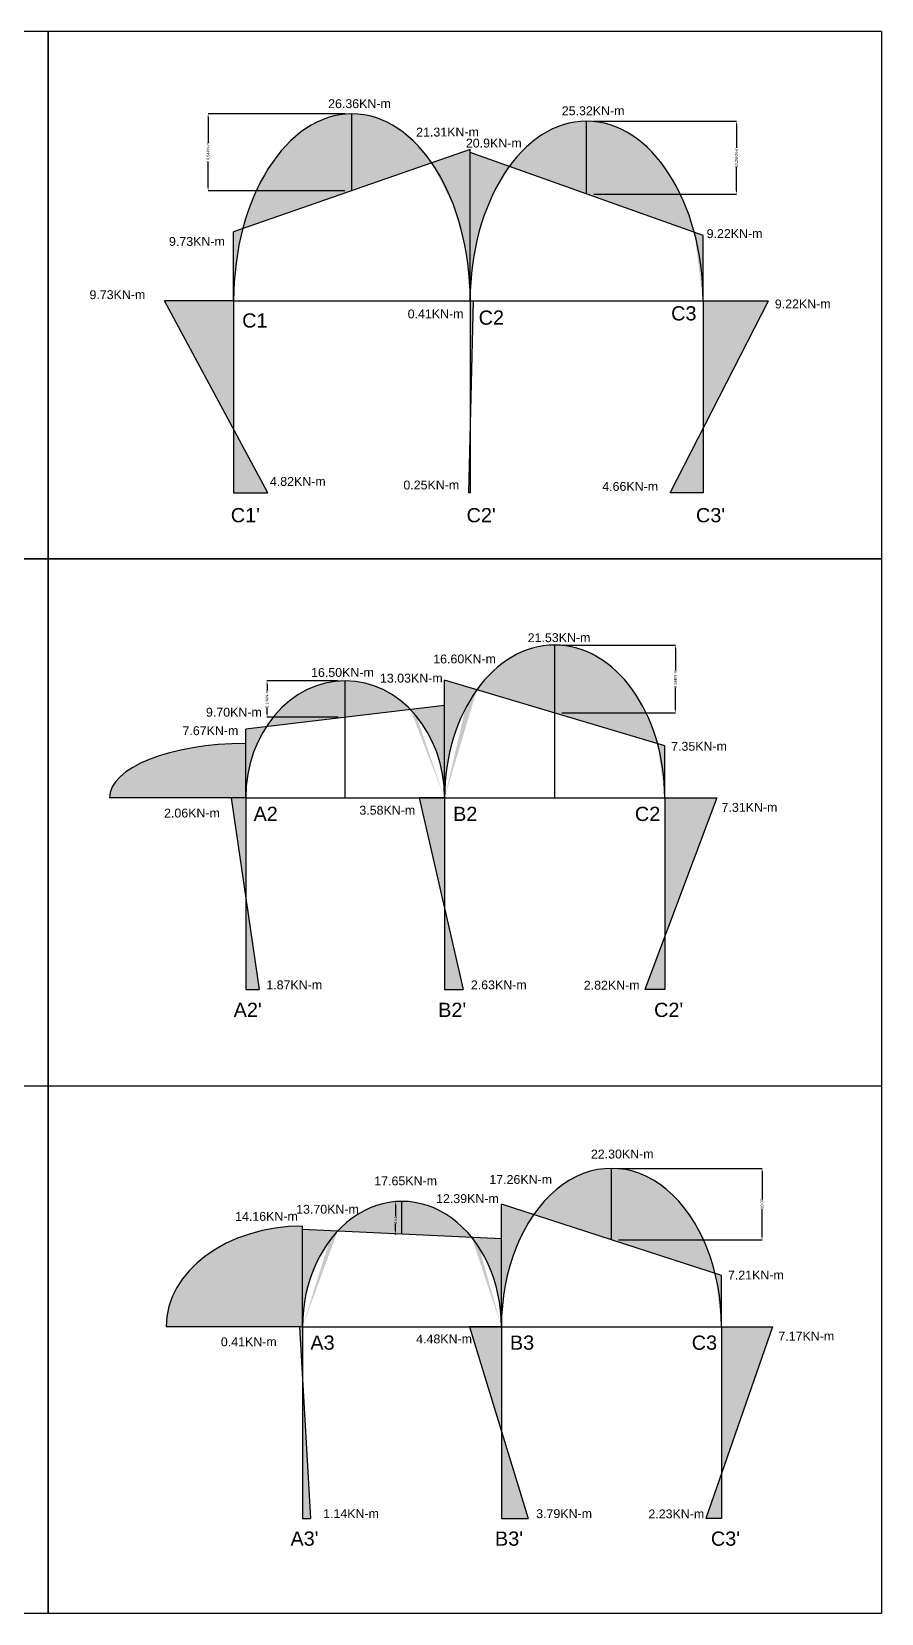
# Model space of a CAD drawing. Header units: millimetres. Extents: x 0 to 1679650, y -107560 to 692040.
# Drawn here: x 75785 to 87750, y 117623 to 139898 of the extents above; entities that cross this region are included whole.
import ezdxf

# ---------------------------------------------------------------- set-up
doc = ezdxf.new("R2010")
doc.units = ezdxf.units.MM
doc.styles.get("Standard").update_dxf_attribs({"font": 'arial.ttf'})
doc.dimstyles.new('ISO-25', dxfattribs={"dimtxt": 40, "dimasz": 50, "dimexe": 1.25, "dimexo": 100, "dimtad": 0, "dimdec": 0, "dimtxsty": 'Standard', "dimcen": 2.5, "dimadec": 0, "dimazin": 0, "dimtfac": 1, "dimtdec": 0, "dimtmove": 0, "dimatfit": 3, "dimfxl": 1, "dimarcsym": 0})

# ---------------------------------------------------------------- blocks, each defined once
blk = doc.blocks.new('*D98')
at = {"color": 0, "lineweight": -2, "transparency": 16777216}
for p, q in [((84050.00000000003, 123890.0000000001), (86071.25000000012, 123890.0000000001)), ((86070.00000000012, 123840.0000000001), (86070.00000000012, 123452.9820941338)), ((86070.00000000012, 122933.5000000001), (86070.00000000012, 123320.5179058664)), ((84050.00000000003, 122883.5000000001), (86071.25000000012, 122883.5000000001))]:
    blk.add_line(p, q, dxfattribs=at)
at = {"color": 0, "transparency": 16777216}
for points in [[(86061.66666666679, 123840.0000000001), (86078.33333333344, 123840.0000000001), (86070.00000000012, 123890.0000000001)], [(86061.66666666679, 122933.5000000001), (86078.33333333344, 122933.5000000001), (86070.00000000012, 122883.5000000001)]]:
    blk.add_solid(points, dxfattribs=at)
at = {"layer": 'Defpoints', "color": 0, "transparency": 16777216}
for p in [(83950.00000000003, 123890.0000000001), (83950.00000000003, 122883.5000000001), (86070.00000000012, 122883.5000000001)]:
    blk.add_point(p, dxfattribs=at)
at = {"color": 0, "transparency": 16777216, "insert": (86070.00000000015, 123386.75), "char_height": 40, "attachment_point": 5, "rotation": 90}
blk.add_mtext('10.07', dxfattribs=at)
blk = doc.blocks.new('*D99')
at = {"color": 0, "lineweight": -2, "transparency": 16777216}
for p, q in [((80900.00000000003, 123425.0000000001), (80908.74999999997, 123425.0000000001)), ((80909.99999999997, 123375.0000000001), (80909.99999999997, 123209.5199522511)), ((80900.00000000003, 122964.5000000001), (80908.74999999997, 122964.5000000001)), ((80909.99999999997, 123014.5000000001), (80909.99999999997, 123110.480047749))]:
    blk.add_line(p, q, dxfattribs=at)
at = {"color": 0, "transparency": 16777216}
for points in [[(80901.66666666664, 123375.0000000001), (80918.3333333333, 123375.0000000001), (80909.99999999997, 123425.0000000001)], [(80901.66666666664, 123014.5000000001), (80918.3333333333, 123014.5000000001), (80909.99999999997, 122964.5000000001)]]:
    blk.add_solid(points, dxfattribs=at)
at = {"layer": 'Defpoints', "color": 0, "transparency": 16777216}
for p in [(81000.00000000003, 123425.0000000001), (80909.99999999997, 122964.5000000001), (81000.00000000003, 122964.5000000001)]:
    blk.add_point(p, dxfattribs=at)
at = {"color": 0, "transparency": 16777216, "insert": (80910, 123160), "char_height": 40, "attachment_point": 5, "rotation": 90}
blk.add_mtext('4.61', dxfattribs=at)
blk = doc.blocks.new('*D104')
at = {"color": 0, "lineweight": -2, "transparency": 16777216}
for p, q in [((80100.12305415727, 130756.2247625247), (79098.75000000015, 130756.2247625247)), ((79100.00000000015, 130706.2247625247), (79100.00000000015, 130622.9101308739)), ((79100.00000000015, 130292.7247625247), (79100.00000000015, 130376.0393941754)), ((80100.12305415727, 130242.7247625247), (79098.75000000015, 130242.7247625247))]:
    blk.add_line(p, q, dxfattribs=at)
at = {"color": 0, "transparency": 16777216}
for points in [[(79091.66666666682, 130706.2247625247), (79108.33333333347, 130706.2247625247), (79100.00000000015, 130756.2247625247)], [(79091.66666666682, 130292.7247625247), (79108.33333333347, 130292.7247625247), (79100.00000000015, 130242.7247625247)]]:
    blk.add_solid(points, dxfattribs=at)
at = {"layer": 'Defpoints', "color": 0, "transparency": 16777216}
for p in [(79100.00000000015, 130756.2247625247), (80200.12305415727, 130756.2247625247), (80200.12305415727, 130242.7247625247)]:
    blk.add_point(p, dxfattribs=at)
at = {"color": 0, "transparency": 16777216, "insert": (79100.00000000017, 130499.4747625247), "char_height": 40, "attachment_point": 5, "rotation": 90}
blk.add_mtext('5.14KN-m', dxfattribs=at)
blk = doc.blocks.new('*D105')
at = {"color": 0, "lineweight": -2, "transparency": 16777216}
for p, q in [((83250.12305415727, 131259.2247625247), (84851.25000000015, 131259.2247625247)), ((84850.00000000015, 131209.2247625247), (84850.00000000015, 130904.9101308739)), ((84850.00000000015, 130353.7247625247), (84850.00000000015, 130658.0393941754)), ((83250.12305415727, 130303.7247625247), (84851.25000000015, 130303.7247625247))]:
    blk.add_line(p, q, dxfattribs=at)
at = {"color": 0, "transparency": 16777216}
for points in [[(84841.66666666682, 131209.2247625247), (84858.33333333347, 131209.2247625247), (84850.00000000015, 131259.2247625247)], [(84841.66666666682, 130353.7247625247), (84858.33333333347, 130353.7247625247), (84850.00000000015, 130303.7247625247)]]:
    blk.add_solid(points, dxfattribs=at)
at = {"layer": 'Defpoints', "color": 0, "transparency": 16777216}
for p in [(83150.12305415727, 131259.2247625247), (84850.00000000015, 131259.2247625247), (83150.12305415727, 130303.7247625247)]:
    blk.add_point(p, dxfattribs=at)
at = {"color": 0, "transparency": 16777216, "insert": (84850.00000000017, 130781.4747625247), "char_height": 40, "attachment_point": 5, "rotation": 90}
blk.add_mtext('9.56KN-m', dxfattribs=at)
blk = doc.blocks.new('*D106')
at = {"color": 0, "lineweight": -2, "transparency": 16777216}
for p, q in [((80195.00000000003, 138741.0000000001), (78268.75000000015, 138741.0000000001)), ((78270.00000000015, 138691.0000000001), (78270.00000000015, 138336.0915757163)), ((78270.00000000015, 137707.0000000001), (78270.00000000015, 138061.9084242838)), ((80195.00000000003, 137657.0000000001), (78268.75000000015, 137657.0000000001))]:
    blk.add_line(p, q, dxfattribs=at)
at = {"color": 0, "transparency": 16777216}
for points in [[(78261.66666666682, 138691.0000000001), (78278.33333333347, 138691.0000000001), (78270.00000000015, 138741.0000000001)], [(78261.66666666682, 137707.0000000001), (78278.33333333347, 137707.0000000001), (78270.00000000015, 137657.0000000001)]]:
    blk.add_solid(points, dxfattribs=at)
at = {"layer": 'Defpoints', "color": 0, "transparency": 16777216}
for p in [(80295.00000000003, 138741.0000000001), (78270.00000000015, 137657.0000000001), (80295.00000000003, 137657.0000000001)]:
    blk.add_point(p, dxfattribs=at)
at = {"color": 0, "transparency": 16777216, "insert": (78270.00000000017, 138199), "char_height": 40, "attachment_point": 5, "rotation": 90}
blk.add_mtext('10.84KN-m', dxfattribs=at)
blk = doc.blocks.new('*D107')
at = {"color": 0, "lineweight": -2, "transparency": 16777216}
for p, q in [((83699.99999987592, 138637.0000000001), (85711.25000000015, 138637.0000000001)), ((85710.00000000015, 138587.0000000001), (85710.00000000015, 138261.0915757384)), ((85710.00000000015, 137661.0000000443), (85710.00000000015, 137986.9084243059)), ((83699.99999987592, 137611.0000000443), (85711.25000000015, 137611.0000000443))]:
    blk.add_line(p, q, dxfattribs=at)
at = {"color": 0, "transparency": 16777216}
for points in [[(85701.66666666682, 138587.0000000001), (85718.33333333347, 138587.0000000001), (85710.00000000015, 138637.0000000001)], [(85701.66666666682, 137661.0000000443), (85718.33333333347, 137661.0000000443), (85710.00000000015, 137611.0000000443)]]:
    blk.add_solid(points, dxfattribs=at)
at = {"layer": 'Defpoints', "color": 0, "transparency": 16777216}
for p in [(83599.99999987592, 138637.0000000001), (83599.99999987592, 137611.0000000443), (85710.00000000015, 137611.0000000443)]:
    blk.add_point(p, dxfattribs=at)
at = {"color": 0, "transparency": 16777216, "insert": (85710.00000000017, 138124.0000000221), "char_height": 40, "attachment_point": 5, "rotation": 90}
blk.add_mtext('10.26KN-m', dxfattribs=at)

msp = doc.modelspace()

# ---------------------------------------------------------------- hatches: boundary and pattern name
at = {"true_color": 0xf27172}
h = msp.add_hatch(color=11, dxfattribs=at)
h.dxf.hatch_style = 1
h.paths.add_polyline_path([(78630, 134299.4329896907), (78630, 133405), (79112, 133405)])
h.paths.add_polyline_path([(78630, 136105), (77657, 136105), (78630, 134299.4329896907)])
edge = h.paths.add_edge_path()
edge.add_line((78759.14934356045, 137122.9113933463), (78630, 137078))
edge.add_line((78630, 137078), (78630, 136105))
edge.add_ellipse((80295, 136105), major_axis=(0, -2636), ratio=0.631638846737481, start_angle=247.2843766446892, end_angle=270, ccw=False)
edge = h.paths.add_edge_path()
edge.add_ellipse((80295, 136105), major_axis=(0, -2636), ratio=0.631638846737481, start_angle=180, end_angle=247.284376644689)
edge.add_line((78759.14934356045, 137122.9113933462), (80295, 137657))
edge.add_line((80295, 137657), (80295, 138741))
h.paths.add_polyline_path([(81420.0224455912, 138048.22402162), (81301.5239354276, 138204.8133834027), (81174.37529587133, 138343.3568181809), (81039.6692502502, 138462.6636750471), (80898.5634707105, 138561.7086234422), (80752.27062911043, 138639.6404649107), (80602.04797524252, 138695.7894483529), (80449.18653195084, 138729.673025908), (80295, 138741), (80295, 137657)])
edge = h.paths.add_edge_path()
edge.add_line((81960, 138195), (81960, 138236))
edge.add_line((81960, 138236), (81420.0224455912, 138048.22402162))
edge.add_ellipse((80295, 136105), major_axis=(0, -2636), ratio=0.631638846737481, start_angle=131.5557712024667, end_angle=137.4923099456766, ccw=False)
edge.add_ellipse((80295, 136105), major_axis=(0, -2636), ratio=0.631638846737481, start_angle=125.61923245925769, end_angle=131.5557712024667, ccw=False)
edge.add_ellipse((80295, 136105), major_axis=(0, -2636), ratio=0.631638846737481, start_angle=119.6826937160468, end_angle=125.61923245925769, ccw=False)
edge.add_ellipse((80295, 136105), major_axis=(0, -2636), ratio=0.631638846737481, start_angle=113.74615497283861, end_angle=119.6826937160468, ccw=False)
edge.add_ellipse((80295, 136105), major_axis=(0, -2636), ratio=0.631638846737481, start_angle=107.80961622962721, end_angle=113.74615497283861, ccw=False)
edge.add_ellipse((80295, 136105), major_axis=(0, -2636), ratio=0.631638846737481, start_angle=101.87307748641848, end_angle=107.80961622962721, ccw=False)
edge.add_ellipse((80295, 136105), major_axis=(0, -2636), ratio=0.631638846737481, start_angle=95.93653874320802, end_angle=101.87307748641848, ccw=False)
edge.add_ellipse((80295, 136105), major_axis=(0, -2636), ratio=0.631638846737481, start_angle=90, end_angle=95.93653874320802, ccw=False)
edge.add_line((81960, 136105), (81960, 138195))
edge = h.paths.add_edge_path()
edge.add_line((82511.33947549592, 137998.6693575063), (81960, 138195))
edge.add_line((81960, 138195), (81960, 136105))
edge.add_ellipse((83600, 136105), major_axis=(0, -2532), ratio=0.6477093206951027, start_angle=221.5916628502514, end_angle=270, ccw=False)
h.paths.add_polyline_path([(83600, 138637), (83430.23397585728, 138623.3975952778), (83262.29198502298, 138582.7365307276), (83097.97846267023, 138515.4536849088), (82939.05885827169, 138422.2719713285), (82787.24066691211, 138304.192571172), (82644.15508328585, 138162.4841762169), (82511.33947549592, 137998.6693575063), (83600, 137611)])
h.paths.add_polyline_path([(84718.42730408907, 137956.8595643402), (84583.66101393287, 138130.9924154396), (84437.59996985448, 138281.8620839421), (84281.92129794424, 138407.7362293809), (84118.41255739711, 138507.1695189862), (83948.95121510704, 138579.0202235221), (83775.48308790871, 138622.4633270375), (83600, 138637), (83600, 137611), (85115.90266618488, 137071.1907578951), (85040.23666341807, 137316.0715106673), (84948.03333887825, 137547.0462993916), (84840.35140470989, 137761.4629874437)])
edge = h.paths.add_edge_path()
edge.add_line((85240, 137027), (85115.90266618488, 137071.1907578951))
edge.add_ellipse((83600, 136105), major_axis=(0, -2532), ratio=0.6477093206951027, start_angle=90, end_angle=112.43232516029511, ccw=False)
edge.add_line((85240, 136105), (85240, 137027))
h.paths.add_polyline_path([(86162, 136105), (85240, 136105), (85240, 134311.4841498559)])
h.paths.add_polyline_path([(85240, 134311.4841498559), (84774, 133405), (85240, 133405)])
h.paths.add_polyline_path([(82001, 136105), (81960, 136105), (81960, 134427.7272727273)])
h.paths.add_polyline_path([(81960, 134427.7272727273), (81935, 133405), (81960, 133405)])
h = msp.add_hatch(color=11, dxfattribs=at)
h.dxf.hatch_style = 1
edge = h.paths.add_edge_path()
edge.add_ellipse((78800.12305415724, 129106.2247625246), major_axis=(-1920, 7.275957614183426e-12), ratio=0.3994791666666704, start_angle=270, end_angle=359.9999999999984)
edge.add_line((76880.12305415724, 129106.2247625246), (78800.12305415724, 129106.2247625246))
edge.add_line((78800.12305415724, 129106.2247625246), (78800.12305415724, 129873.2247625246))
edge = h.paths.add_edge_path()
edge.add_line((79089.3933134015, 130110.6272612133), (78800.12305415724, 130076.2247625246))
edge.add_line((78800.12305415724, 130076.2247625246), (78800.12305415724, 129106.2247625246))
edge.add_ellipse((80200.12305415724, 129106.2247625246), major_axis=(0, -1650), ratio=0.8484848484848485, start_angle=232.5023573544122, end_angle=270, ccw=False)
edge = h.paths.add_edge_path()
edge.add_line((80200.12305415724, 130242.7247625246), (80200.12305415724, 130756.2247625246))
edge.add_ellipse((80200.12305415724, 129106.2247625246), major_axis=(0, -1650), ratio=0.8484848484848485, start_angle=180, end_angle=232.5023573544122)
edge.add_line((79089.3933134015, 130110.6272612133), (80200.12305415724, 130242.7247625246))
edge = h.paths.add_edge_path()
edge.add_ellipse((80200.12305415724, 129106.2247625246), major_axis=(0, -1650), ratio=0.8484848484848485, start_angle=139.0219623271984, end_angle=180)
edge.add_line((80200.12305415724, 130756.2247625246), (80200.12305415724, 130242.7247625246))
edge.add_line((80200.12305415724, 130242.7247625246), (81118.20061925701, 130351.9104158026))
edge = h.paths.add_edge_path()
edge.add_line((81600.12305415724, 130409.2247625246), (81118.20061925701, 130351.9104158026))
edge.add_ellipse((80200.12305415724, 129106.2247625246), major_axis=(0, -1650), ratio=0.8484848484848485, start_angle=90, end_angle=139.0219623271975, ccw=False)
edge.add_line((81600.12305415724, 129106.2247625246), (81600.12305415724, 130409.2247625246))
edge = h.paths.add_edge_path()
edge.add_ellipse((83150.12305415724, 129106.2247625246), major_axis=(0, -2153.000000000007), ratio=0.7199256850905689, start_angle=224.9338021821047, end_angle=270, ccw=False)
edge.add_line((82055.37457786978, 130630.383582062), (81600.12305415724, 130766.2247625246))
edge.add_line((81600.12305415724, 130766.2247625246), (81600.12305415724, 129106.2247625246))
edge = h.paths.add_edge_path()
edge.add_ellipse((83150.12305415724, 129106.2247625246), major_axis=(0, -2153.000000000007), ratio=0.7199256850905689, start_angle=180, end_angle=224.9338021821036)
edge.add_line((82055.37457786978, 130630.383582062), (83150.12305415724, 130303.7247625246))
edge.add_line((83150.12305415724, 130303.7247625246), (83150.12305415724, 131259.2247625247))
edge = h.paths.add_edge_path()
edge.add_ellipse((83150.12305415724, 129106.2247625246), major_axis=(0, -2153.000000000007), ratio=0.7199256850905689, start_angle=110.8185328911968, end_angle=180)
edge.add_line((83150.12305415724, 131259.2247625247), (83150.12305415724, 130303.7247625247))
edge.add_line((83150.12305415724, 130303.7247625246), (84598.92473929725, 129871.4210338941))
edge = h.paths.add_edge_path()
edge.add_line((84700.12305415724, 129841.2247625246), (84598.92473929725, 129871.4210338941))
edge.add_ellipse((83150.12305415724, 129106.2247625246), major_axis=(0, -2153.000000000007), ratio=0.7199256850905689, start_angle=90, end_angle=110.8185328911967, ccw=False)
edge.add_line((84700.12305415724, 129106.2247625247), (84700.12305415724, 129841.2247625247))
h.paths.add_polyline_path([(85431.12305415724, 129106.2247625246), (84700.12305415724, 129106.2247625246), (84700.12305415724, 127157.8535877961)])
h.paths.add_polyline_path([(84700.12305415724, 127157.8535877961), (84418.12305415724, 126406.2247625246), (84700.12305415724, 126406.2247625246)])
h.paths.add_polyline_path([(78800.12305415724, 129106.2247625246), (78594.12305415724, 129106.2247625246), (78800.12305415724, 127690.9575869521)])
h.paths.add_polyline_path([(78800.12305415724, 127690.9575869521), (78800.12305415724, 126406.2247625246), (78987.12305415724, 126406.2247625246)])
h.paths.add_polyline_path([(81600.12305415724, 127549.7030233942), (81600.12305415724, 126406.2247625246), (81863.12305415724, 126406.2247625246)])
h.paths.add_polyline_path([(81600.12305415724, 129106.2247625246), (81242.12305415724, 129106.2247625246), (81600.12305415724, 127549.7030233942)])
h = msp.add_hatch(color=11, dxfattribs=at)
h.dxf.hatch_style = 1
edge = h.paths.add_edge_path()
edge.add_ellipse((79600, 121660), major_axis=(-1920, 0), ratio=0.7375, start_angle=270, end_angle=360)
edge.add_line((77680, 121660), (79600, 121660))
edge.add_line((79600, 121660), (79600, 123076))
edge = h.paths.add_edge_path()
edge.add_ellipse((81000, 121660), major_axis=(0, -1765), ratio=0.7932011331444759, start_angle=580.2636766334035, end_angle=630, ccw=False)
edge.add_line((80095.17139480631, 123006.8330526001), (79600, 123030))
edge.add_line((79600, 123030), (79600, 121660))
edge = h.paths.add_edge_path()
edge.add_ellipse((81000, 121660), major_axis=(0, -1765), ratio=0.7932011331444759, start_angle=540, end_angle=580.2636766334036)
edge.add_line((80095.17139480631, 123006.8330526001), (81000, 122964.5))
edge.add_line((81000, 122964.5), (81000, 123425))
edge = h.paths.add_edge_path()
edge.add_ellipse((81000, 121660), major_axis=(0, -1765), ratio=0.7932011331444759, start_angle=495.4857259996443, end_angle=540)
edge.add_line((81000, 123425), (81000, 122964.5))
edge.add_line((81000, 122964.5), (81981.52170679017, 122918.5788058609))
edge = h.paths.add_edge_path()
edge.add_line((82400, 122899), (81981.52170679017, 122918.5788058609))
edge.add_ellipse((81000, 121660), major_axis=(0, -1765), ratio=0.7932011331444759, start_angle=450, end_angle=495.4857259996443, ccw=False)
edge.add_line((82400, 121660), (82400, 122899))
edge = h.paths.add_edge_path()
edge.add_line((82855.10461917688, 123238.4580186217), (82400, 123386))
edge.add_line((82400, 123386), (82400, 121660))
edge.add_ellipse((83950, 121660), major_axis=(0, -2230), ratio=0.695067264573991, start_angle=584.9414734818803, end_angle=630, ccw=False)
edge = h.paths.add_edge_path()
edge.add_ellipse((83950, 121660), major_axis=(0, -2230), ratio=0.695067264573991, start_angle=540, end_angle=584.9414734818803)
edge.add_line((82855.10461917688, 123238.4580186217), (83950, 122883.5))
edge.add_line((83950, 122883.5), (83950, 123890))
edge = h.paths.add_edge_path()
edge.add_ellipse((83950, 121660), major_axis=(0, -2230), ratio=0.695067264573991, start_angle=469.6610794773607, end_angle=540)
edge.add_line((83950, 123890), (83950, 122883.5))
edge.add_line((83950, 122883.5), (85409.63393583978, 122410.2960949939))
edge = h.paths.add_edge_path()
edge.add_line((85500, 122381), (85409.63393583978, 122410.2960949939))
edge.add_ellipse((83950, 121660), major_axis=(0, -2230), ratio=0.695067264573991, start_angle=450, end_angle=469.6610794773607, ccw=False)
edge.add_line((85500, 121660), (85500, 122381))
h.paths.add_polyline_path([(86217, 121660), (85500, 121660), (85500, 119600.5319148936)])
h.paths.add_polyline_path([(85500, 119600.5319148936), (85277, 118960), (85500, 118960)])
h.paths.add_polyline_path([(82400, 120197.3639661427), (82400, 118960), (82779, 118960)])
h.paths.add_polyline_path([(82400, 121660), (81952, 121660), (82400, 120197.3639661427)])
h.paths.add_polyline_path([(79600, 120945.8064516129), (79600, 118960), (79714, 118960)])
h.paths.add_polyline_path([(79600, 121660), (79559, 121660), (79600, 120945.8064516129)])

# ---------------------------------------------------------------- linework, layer by layer
for p, q in [((87750, 139897.8125), (64290, 139897.8125)), ((80295, 137657), (80295, 138741)), ((83600, 137611), (83600, 138637)), ((81960, 138236), (78630, 137078)), ((81960, 136105), (81960, 138236)), ((85240, 137027), (81960, 138195)), ((78630, 136105), (78630, 137078)), ((85240, 136105), (85240, 137027)), ((78630, 136105), (77657, 136105)), ((79112, 133405), (77657, 136105)), ((78630, 136105), (85240, 136105)), ((78630, 136105), (78630, 133405)), ((82001, 136105), (81935, 133405)), ((81960, 136105), (81960, 133405)), ((81960, 136105), (82001, 136105)), ((84774, 133405), (86162, 136105)), ((85240, 136105), (85240, 133405)), ((85240, 136105), (86162, 136105)), ((78630, 133405), (79112, 133405)), ((81960, 133405), (81935, 133405)), ((85240, 133405), (84774, 133405)), ((83150.12305415724, 129106.2247625246), (83150.12305415724, 131259.2247625247)), ((80200.12305415724, 129106.2247625246), (80200.12305415724, 130756.2247625246)), ((81600.12305415724, 129106.2247625246), (81600.12305415724, 130766.2247625246)), ((84700.12305415724, 129841.2247625246), (81600.12305415724, 130766.2247625246)), ((81600.12305415724, 130409.2247625246), (78800.12305415724, 130076.2247625246)), ((78800.12305415724, 129106.2247625246), (78800.12305415724, 130076.2247625246)), ((84700.12305415724, 129106.2247625246), (84700.12305415724, 129841.2247625246)), ((78800.12305415724, 129106.2247625246), (76880.12305415724, 129106.2247625246)), ((78800.12305415724, 129106.2247625246), (78594.12305415724, 129106.2247625246)), ((78594.12305415724, 129106.2247625246), (78987.12305415724, 126406.2247625246)), ((78800.12305415724, 129106.2247625246), (84700.12305415724, 129106.2247625246)), ((78800.12305415724, 129106.2247625246), (78800.12305415724, 126406.2247625246)), ((81600.12305415724, 129106.2247625246), (81242.12305415724, 129106.2247625246)), ((81242.12305415724, 129106.2247625246), (81863.12305415724, 126406.2247625246)), ((81600.12305415724, 129106.2247625246), (81600.12305415724, 126406.2247625246)), ((81600.12305415724, 129106.2247625246), (84700.12305415724, 129106.2247625246)), ((85431.12305415724, 129106.2247625246), (84418.12305415724, 126406.2247625246)), ((84700.12305415724, 129106.2247625246), (84700.12305415724, 126406.2247625246)), ((84700.12305415724, 129106.2247625246), (85431.12305415724, 129106.2247625246)), ((78800.12305415724, 126406.2247625246), (78987.12305415724, 126406.2247625246)), ((81600.12305415724, 126406.2247625246), (81863.12305415724, 126406.2247625246)), ((84700.12305415724, 126406.2247625246), (84418.12305415724, 126406.2247625246)), ((76020, 125047.8125), (64290, 125047.8125)), ((87750, 125047.8125), (76020, 125047.8125)), ((83950, 122883.5), (83950, 123890)), ((81000, 122964.5), (81000, 123425)), ((82400, 121660), (82400, 123386)), ((85500, 122381), (82400, 123386)), ((79600, 121660), (79600, 123076)), ((79600, 121660), (79600, 123030)), ((82400, 122899), (79600, 123030)), ((85500, 121660), (85500, 122381)), ((79600, 121660), (77680, 121660)), ((79600, 121660), (79559, 121660)), ((79559, 121660), (79714, 118960)), ((79600, 121660), (85500, 121660)), ((79600, 121660), (79600, 118960)), ((82400, 121660), (81952, 121660)), ((81952, 121660), (82779, 118960)), ((82400, 121660), (82400, 118960)), ((86217, 121660), (85277, 118960)), ((85500, 121660), (85500, 118960)), ((85500, 121660), (86217, 121660)), ((79600, 118960), (79714, 118960)), ((82400, 118960), (82779, 118960)), ((85500, 118960), (85277, 118960))]:
    msp.add_line(p, q)
for points in [[(76020, 139897.8125), (76020, 132472.8125), (64290, 132472.8125), (64290, 139897.8125)], [(87750, 139897.8125), (87750, 132472.8125), (76020, 132472.8125), (76020, 139897.8125)]]:
    msp.add_lwpolyline(points)
for points in [[(64290, 117622.8125), (64290, 132472.8125), (76020, 132472.8125), (76020, 117622.8125), (64290, 117622.8125)], [(76020, 117622.8125), (76020, 132472.8125), (87750, 132472.8125), (87750, 117622.8125), (76020, 117622.8125)]]:
    msp.add_lwpolyline(points, close=True)
for centre, major_axis, ratio, start_param, end_param in [((80295, 136105), (0, -2636), 0.631638846737481, 1.570796326794897, 4.71238898038469), ((83600, 136105), (0, -2532), 0.6477093206951027, 1.570796326794897, 4.71238898038469), ((83150.12305415724, 129106.2247625246), (0, -2153.000000000007), 0.7199256850905689, 1.570796326794897, 4.71238898038469), ((80200.12305415724, 129106.2247625246), (0, -1650), 0.8484848484848485, 1.570796326794897, 4.71238898038469), ((78800.12305415724, 129106.2247625246), (-1920, 7.275957614183426e-12), 0.3994791666666704, 4.71238898038469, 6.283185307179559), ((83950, 121660), (0, -2230), 0.695067264573991, 7.853981633974483, 10.99557428756428), ((81000, 121660), (0, -1765), 0.7932011331444759, 7.853981633974483, 10.99557428756428), ((79600, 121660), (-1920, 0), 0.7375, 4.71238898038469, 6.283185307179586)]:
    msp.add_ellipse(centre, major_axis=major_axis, ratio=ratio, start_param=start_param, end_param=end_param)

# ---------------------------------------------------------------- texts
for s, height, p in [('26.36KN-m', 125, (79960, 138820)), ('25.32KN-m', 125, (83250, 138720)), ('21.31KN-m', 125, (81200, 138420)), ('20.9KN-m', 125, (81900, 138265)), ('9.73KN-m', 125, (77720, 136880)), ('9.22KN-m', 125, (85290, 136990)), ('9.73KN-m', 125, (76600, 136130)), ('9.22KN-m', 125, (86250, 136000)), ('C1', 200, (78750, 135730)), ('0.41KN-m', 125, (81080, 135860)), ('C2', 200, (82080, 135770)), ('C3', 200, (84790, 135830)), ('4.82KN-m', 125, (79140, 133500)), ('0.25KN-m', 125, (81020, 133450)), ('4.66KN-m', 125, (83820, 133430)), ("C1'", 200, (78590, 132987.8125)), ("C2'", 200, (81910, 132987.8125)), ("C3'", 200, (85140, 132987.8125)), ('21.53KN-m', 125, (82770.12305415724, 131300.1333573405)), ('16.60KN-m', 125, (81440.12305415724, 131000.1333573405)), ('16.50KN-m', 125, (79720.12305415724, 130810.1333573405)), ('13.03KN-m', 125, (80690.12305415724, 130730.1333573405)), ('9.70KN-m', 125, (78240.12305415724, 130250.1333573405)), ('7.67KN-m', 125, (77910.12305415724, 129990.1333573405)), ('7.35KN-m', 125, (84790.12305415724, 129770.1333573405)), ('A2', 200, (78910.12305415724, 128781.2247625246)), ('3.58KN-m', 125, (80400.12305415724, 128870.1333573405)), ('B2', 200, (81720.12305415724, 128781.2247625246)), ('C2', 200, (84280.12305415724, 128781.2247625246)), ('7.31KN-m', 125, (85500.12305415724, 128910.1333573405)), ('2.06KN-m', 125, (77650.12305415724, 128830.1333573405)), ('1.87KN-m', 125, (79090.12305415724, 126410.1333573405)), ('2.63KN-m', 125, (81970.12305415724, 126410.1333573405)), ('2.82KN-m', 125, (83560.12305415724, 126406.2247625246)), ("A2'", 200, (78630.12305415724, 126021.2247625246)), ("B2'", 200, (81510.12305415724, 126021.2247625246)), ("C2'", 200, (84550.12305415724, 126021.2247625246)), ('22.30KN-m', 125, (83660.12305415724, 124027.9458573405)), ('17.65KN-m', 125, (80610.12305415724, 123650)), ('17.26KN-m', 125, (82230, 123670)), ('12.39KN-m', 125, (81480, 123400)), ('14.16KN-m', 125, (78650, 123150)), ('13.70KN-m', 125, (79510, 123250)), ('7.21KN-m', 125, (85590, 122323.9085948158)), ('0.41KN-m', 125, (78450, 121383.9085948158)), ('A3', 200, (79710, 121335)), ('4.48KN-m', 125, (81200, 121423.9085948158)), ('B3', 200, (82520, 121335)), ('C3', 200, (85080, 121335)), ('7.17KN-m', 125, (86300, 121463.9085948158)), ('1.14KN-m', 125, (79890, 118963.9085948158)), ('3.79KN-m', 125, (82890, 118963.9085948158)), ('2.23KN-m', 125, (84470, 118960)), ("A3'", 200, (79430, 118575)), ("B3'", 200, (82310, 118575)), ("C3'", 200, (85350, 118575))]:
    msp.add_text(s, height=height, rotation=0.1755571385226345).set_placement(p)

# ---------------------------------------------------------------- dimensions: what is measured, and where the dimension line sits
for base, p1, p2, text, picture, middle in [((78270.00000000015, 137657.0000000001), (80295, 138741), (80295, 137657), '10.84KN-m', '*D106', (78270.00000000017, 138199)), ((85710.00000000015, 137611.0000000443), (83599.99999987589, 138637), (83599.99999987589, 137611.0000000442), '10.26KN-m', '*D107', (85710.00000000017, 138124.0000000221)), ((84850.00000000015, 131259.2247625247), (83150.12305415724, 130303.7247625246), (83150.12305415724, 131259.2247625247), '9.56KN-m', '*D105', (84850.00000000017, 130781.4747625247)), ((79100.00000000015, 130756.2247625247), (80200.12305415724, 130242.7247625246), (80200.12305415724, 130756.2247625246), '5.14KN-m', '*D104', (79100.00000000017, 130499.4747625247)), ((86070.00000000012, 122883.5000000001), (83950, 123890), (83950, 122883.5), '10.07', '*D98', (86070.00000000015, 123386.75))]:
    dim = msp.add_linear_dim(base=base, p1=p1, p2=p2, angle=90, text=text, dimstyle='ISO-25')
    dim.commit()
    dim.dimension.update_dxf_attribs({"geometry": picture, "text_midpoint": middle})
dim = msp.add_linear_dim(base=(80909.99999999997, 122964.5000000001), p1=(81000, 123425), p2=(81000, 122964.5), angle=90, text='4.61', dimstyle='ISO-25')
dim.commit()
dim.dimension.update_dxf_attribs({"geometry": '*D99', "text_midpoint": (80910, 123160), "dimtype": 160})

doc.saveas('drawing.dxf')
